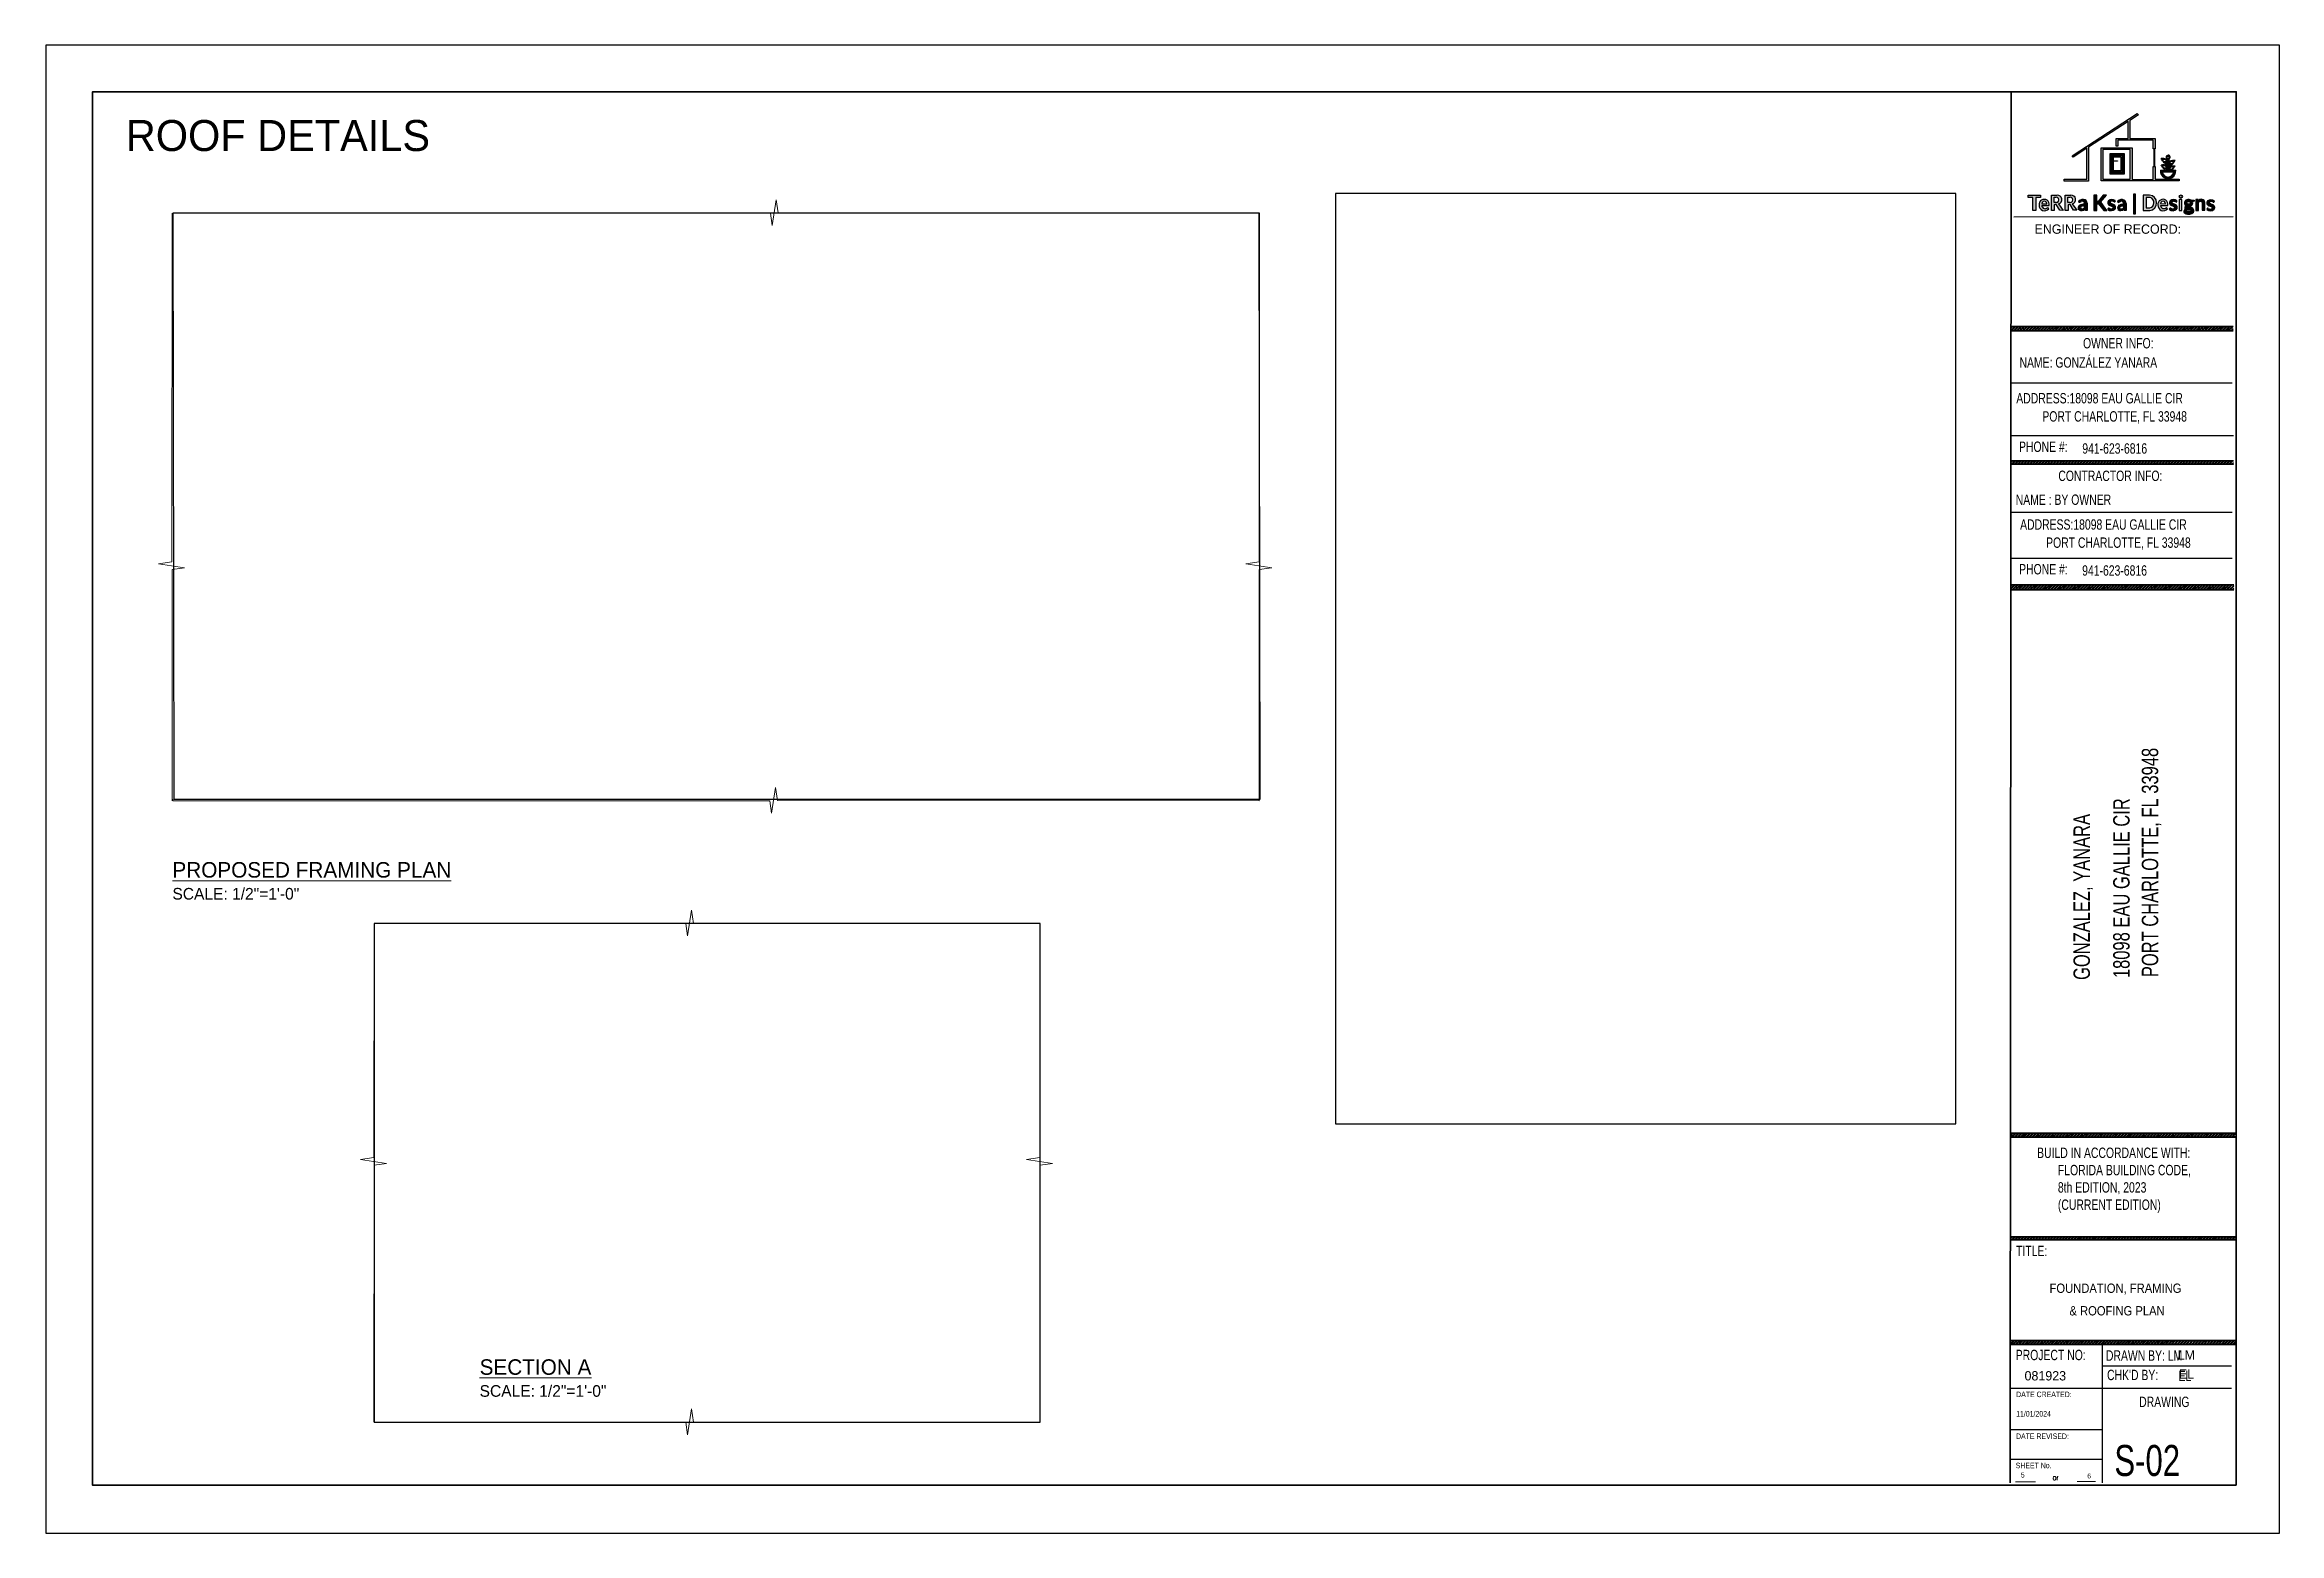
# Paper-space layout 'S-02' of a CAD drawing. Header units: inches. Extents: x 0 to 36, y 0 to 24.
import ezdxf
from ezdxf import colors
from ezdxf.entities.mleader import LeaderData, LeaderLine
from ezdxf.math import Vec2, Vec3

# ---------------------------------------------------------------- set-up
doc = ezdxf.new("R2010")
doc.units = ezdxf.units.IN
doc.header["$LTSCALE"] = 0.5
doc.header["$MEASUREMENT"] = 0
doc.layers.get('Defpoints').update_dxf_attribs({"color": 140})
for name, color, linetype, lineweight in [('01 BORDER', 250, 'Continuous', 9), ('A-Anno-Titl-Bdry', 239, 'Continuous', 35), ('A-Anno-Titl-Note', 231, 'Continuous', 25), ('A-Anno-Titl-Otln', 236, 'Continuous', 35), ('A-Anno-Titl-Thin', 231, 'Continuous', 25), ('A-WALL ELEVATION', 5, 'Continuous', 9), ('PS-TEXT-NOTES', 3, 'Continuous', 9), ('TXT', 4, 'Continuous', 9)]:
    doc.layers.add(name, color=color, linetype=linetype, lineweight=lineweight)
doc.styles.add('100A', font='arch.shx', dxfattribs={"width": 0.9, "height": 6.4})
doc.styles.add('Annotative', font='arch.shx', dxfattribs={"width": 0.75})
doc.styles.add('ARCH', font='arch.shx')
doc.styles.add('Lmar Style', font='arch.shx', dxfattribs={"width": 0.75})
doc.styles.add('RomanS', font='romans.shx')
pattern_1 = [(45, (5.927834, 0.04212), (-0.02365764, 0.02365764), []), (45, (5.943606, 0.04212), (-0.02365764, 0.02365764), [])]

# ---------------------------------------------------------------- blocks, each defined once
blk = doc.blocks.new('TB-24X36')
h = blk.add_hatch(color=256)
h.dxf.hatch_style = 1
h.paths.add_polyline_path([(32.814, 22.069), (32.814, 21.797), (32.619, 21.797), (32.619, 21.673), (32.649, 21.673), (32.649, 21.77), (33.219, 21.77), (33.219, 21.628), (33.232, 21.628), (33.232, 21.343), (33.219, 21.343), (33.219, 21.137), (32.878, 21.137), (32.878, 21.648), (32.377, 21.648), (32.377, 21.111), (33.635, 21.111), (33.635, 21.138), (33.248, 21.138), (33.248, 21.343), (33.238, 21.343), (33.238, 21.628), (33.248, 21.628), (33.248, 21.795), (32.84, 21.795), (32.84, 22.084), (32.981, 22.176), (32.956, 22.201), (31.913, 21.519), (31.929, 21.496), (32.147, 21.639), (32.147, 21.139), (31.78, 21.139), (31.78, 21.109), (32.174, 21.109), (32.174, 21.655)])
h.paths.add_polyline_path([(32.403, 21.619), (32.847, 21.619), (32.847, 21.139), (32.403, 21.139)], flags=16)
h.paths.add_polyline_path([(32.516, 21.548), (32.752, 21.548), (32.752, 21.224), (32.516, 21.224)], flags=0)
h.paths.add_polyline_path([(32.544, 21.52), (32.725, 21.52), (32.725, 21.252), (32.544, 21.252)], flags=0)
h.paths.add_polyline_path([(32.563, 21.5), (32.705, 21.5), (32.705, 21.271), (32.563, 21.271)], flags=0)
h.paths.add_polyline_path([(32.57, 21.494), (32.699, 21.494), (32.699, 21.278), (32.57, 21.278)], flags=0)
h.paths.add_polyline_path([(32.589, 21.436), (32.64, 21.436), (32.64, 21.428), (32.589, 21.428)], flags=0)
h.paths.add_polyline_path([(32.705, 21.5), (32.563, 21.5), (32.563, 21.271), (32.705, 21.271)], flags=0)
h = blk.add_hatch(color=256)
h.dxf.hatch_style = 1
h.paths.add_polyline_path([(32.752, 21.548), (32.516, 21.548), (32.516, 21.224), (32.752, 21.224)])
h.paths.add_polyline_path([(32.725, 21.52), (32.725, 21.252), (32.544, 21.252), (32.544, 21.52)], flags=16)
h.paths.add_polyline_path([(32.705, 21.5), (32.705, 21.271), (32.563, 21.271), (32.563, 21.5)], flags=0)
h.paths.add_polyline_path([(32.699, 21.494), (32.699, 21.278), (32.57, 21.278), (32.57, 21.494)], flags=0)
h.paths.add_polyline_path([(32.64, 21.436), (32.64, 21.428), (32.589, 21.428), (32.589, 21.436)], flags=0)
h = blk.add_hatch(color=256)
h.dxf.hatch_style = 1
h.paths.add_polyline_path([(32.705, 21.5), (32.563, 21.5), (32.563, 21.271), (32.705, 21.271)])
h.paths.add_polyline_path([(32.699, 21.494), (32.699, 21.278), (32.57, 21.278), (32.57, 21.494)], flags=16)
h.paths.add_polyline_path([(32.64, 21.436), (32.64, 21.428), (32.589, 21.428), (32.589, 21.436)], flags=0)
h.paths.add_polyline_path([(32.64, 21.436), (32.589, 21.436), (32.589, 21.428), (32.64, 21.428)], flags=0)
h = blk.add_hatch(color=256)
h.dxf.hatch_style = 1
edge = h.paths.add_edge_path()
edge.add_arc((33.457, 21.493), 0.0337, 292.0716, 609.5125)
edge.add_line((33.445, 21.461), (33.445, 21.437))
edge.add_spline(control_points=[(33.445, 21.437), (33.438, 21.447), (33.415, 21.477), (33.374, 21.474), (33.345, 21.471)], knot_values=[0.000147, 0.000147, 0.000147, 0.000147, 0.056937, 0.18961, 0.18961, 0.18961, 0.18961], degree=3, periodic=0)
edge.add_spline(control_points=[(33.345, 21.471), (33.349, 21.464), (33.366, 21.437), (33.397, 21.386), (33.433, 21.406), (33.445, 21.413)], knot_values=[0.000093, 0.000093, 0.000093, 0.000093, 0.044317, 0.163563, 0.228901, 0.228901, 0.228901, 0.228901], degree=3, periodic=0)
edge.add_line((33.445, 21.413), (33.445, 21.334))
edge.add_spline(control_points=[(33.445, 21.334), (33.438, 21.344), (33.415, 21.375), (33.374, 21.371), (33.345, 21.368)], knot_values=[0.000048, 0.000048, 0.000048, 0.000048, 0.056937, 0.18961, 0.18961, 0.18961, 0.18961], degree=3, periodic=0)
edge.add_spline(control_points=[(33.345, 21.368), (33.349, 21.361), (33.366, 21.335), (33.397, 21.283), (33.433, 21.303), (33.445, 21.31)], knot_values=[0.000029, 0.000029, 0.000029, 0.000029, 0.044253, 0.163499, 0.228901, 0.228901, 0.228901, 0.228901], degree=3, periodic=0)
edge.add_line((33.445, 21.31), (33.445, 21.283))
edge.add_line((33.445, 21.283), (33.335, 21.283))
edge.add_arc((33.458, 21.271), 0.123, 174.3758, 365.6304)
edge.add_line((33.58, 21.283), (33.507, 21.283))
edge.add_spline(control_points=[(33.507, 21.283), (33.507, 21.283), (33.505, 21.283), (33.503, 21.283), (33.502, 21.283)], knot_values=[0.057332, 0.057332, 0.057332, 0.057332, 0.059217, 0.067464, 0.067464, 0.067464, 0.067464], degree=3, periodic=0)
edge.add_line((33.502, 21.283), (33.47, 21.283))
edge.add_line((33.47, 21.283), (33.47, 21.296))
edge.add_spline(control_points=[(33.47, 21.296), (33.48, 21.29), (33.491, 21.284), (33.502, 21.283)], knot_values=[0, 0, 0, 0, 0.057332, 0.057332, 0.057332, 0.057332], degree=3, periodic=0)
edge.add_line((33.502, 21.283), (33.507, 21.283))
edge.add_spline(control_points=[(33.507, 21.283), (33.527, 21.285), (33.549, 21.321), (33.566, 21.347), (33.57, 21.354)], knot_values=[0.067464, 0.067464, 0.067464, 0.067464, 0.184823, 0.229048, 0.229048, 0.229048, 0.229048], degree=3, periodic=0)
edge.add_spline(control_points=[(33.57, 21.354), (33.541, 21.357), (33.5, 21.361), (33.477, 21.33), (33.47, 21.321)], knot_values=[0, 0, 0, 0, 0.132673, 0.189716, 0.189716, 0.189716, 0.189716], degree=3, periodic=0)
edge.add_line((33.47, 21.321), (33.47, 21.386))
edge.add_spline(control_points=[(33.47, 21.386), (33.482, 21.379), (33.517, 21.359), (33.549, 21.411), (33.565, 21.437), (33.57, 21.444)], knot_values=[0, 0, 0, 0, 0.065431, 0.184676, 0.228901, 0.228901, 0.228901, 0.228901], degree=3, periodic=0)
edge.add_spline(control_points=[(33.57, 21.444), (33.541, 21.447), (33.5, 21.451), (33.477, 21.42), (33.47, 21.41)], knot_values=[0, 0, 0, 0, 0.132673, 0.18961, 0.18961, 0.18961, 0.18961], degree=3, periodic=0)
edge.add_line((33.47, 21.41), (33.47, 21.461))
edge = h.paths.add_edge_path(flags=16)
edge.add_spline(control_points=[(33.433, 21.431), (33.428, 21.426), (33.416, 21.416), (33.383, 21.422), (33.373, 21.444), (33.367, 21.457)], knot_values=[0, 0, 0, 0, 0.031107, 0.077894, 0.146017, 0.146017, 0.146017, 0.146017], degree=3, periodic=0)
edge.add_spline(control_points=[(33.367, 21.457), (33.385, 21.459), (33.414, 21.461), (33.428, 21.439), (33.433, 21.431)], knot_values=[0, 0, 0, 0, 0.082948, 0.129225, 0.129225, 0.129225, 0.129225], degree=3, periodic=0)
h.paths.add_polyline_path([(33.439, 21.493, -1), (33.475, 21.493, -1)], flags=16)
edge = h.paths.add_edge_path(flags=16)
edge.add_spline(control_points=[(33.482, 21.404), (33.487, 21.412), (33.501, 21.434), (33.529, 21.432), (33.547, 21.43)], knot_values=[0, 0, 0, 0, 0.046277, 0.129225, 0.129225, 0.129225, 0.129225], degree=3, periodic=0)
edge.add_spline(control_points=[(33.547, 21.43), (33.542, 21.417), (33.532, 21.395), (33.498, 21.389), (33.486, 21.4), (33.482, 21.404)], knot_values=[0, 0, 0, 0, 0.068123, 0.11491, 0.146017, 0.146017, 0.146017, 0.146017], degree=3, periodic=0)
edge = h.paths.add_edge_path(flags=16)
edge.add_spline(control_points=[(33.367, 21.354), (33.385, 21.356), (33.414, 21.359), (33.428, 21.336), (33.433, 21.328)], knot_values=[0, 0, 0, 0, 0.082948, 0.129225, 0.129225, 0.129225, 0.129225], degree=3, periodic=0)
edge.add_spline(control_points=[(33.433, 21.328), (33.428, 21.324), (33.416, 21.313), (33.383, 21.32), (33.373, 21.341), (33.367, 21.354)], knot_values=[0, 0, 0, 0, 0.031107, 0.077894, 0.146017, 0.146017, 0.146017, 0.146017], degree=3, periodic=0)
edge = h.paths.add_edge_path(flags=16)
edge.add_spline(control_points=[(33.482, 21.314), (33.487, 21.322), (33.501, 21.345), (33.529, 21.342), (33.548, 21.341)], knot_values=[0, 0, 0, 0, 0.046277, 0.129225, 0.129225, 0.129225, 0.129225], degree=3, periodic=0)
edge.add_spline(control_points=[(33.548, 21.341), (33.542, 21.328), (33.532, 21.306), (33.498, 21.3), (33.486, 21.31), (33.482, 21.314)], knot_values=[0, 0, 0, 0, 0.068123, 0.11491, 0.146017, 0.146017, 0.146017, 0.146017], degree=3, periodic=0)
h.paths.add_polyline_path([(33.55, 21.257, -0.874805), (33.363, 21.257)], flags=16)
h = blk.add_hatch(color=256)
h.dxf.hatch_style = 1
h.paths.add_polyline_path([(33.473, 21.36, 1), (33.498, 21.36, 1)])
h.paths.add_polyline_path([(33.493, 21.36, -1), (33.477, 21.36, -1)], flags=16)
h.paths.add_polyline_path([(33.407, 21.382, 1), (33.44, 21.382, 1)])
h.paths.add_polyline_path([(33.435, 21.382, -1), (33.412, 21.382, -1)], flags=16)
h = blk.add_hatch(color=256)
h.dxf.hatch_style = 1
h.paths.add_polyline_path([(32.932, 20.9), (32.901, 20.9), (32.901, 20.583), (32.932, 20.583)])
h = blk.add_hatch(color=256)
h.dxf.hatch_style = 1
h.paths.add_polyline_path([(31.323, 20.844), (31.402, 20.844), (31.402, 20.883), (31.204, 20.883), (31.204, 20.845), (31.279, 20.845), (31.279, 20.636), (31.323, 20.636)])
h.paths.add_polyline_path([(31.378, 20.725, 0.725804), (31.534, 20.663), (31.516, 20.685, -0.702511), (31.421, 20.717), (31.539, 20.717, 1.160584)])
h.paths.add_polyline_path([(31.501, 20.743), (31.423, 20.745, -1.06753)], flags=16)
h.paths.add_polyline_path([(31.666, 20.882), (31.575, 20.882), (31.575, 20.635), (31.622, 20.636), (31.622, 20.728, -0.066341), (31.655, 20.73), (31.711, 20.639), (31.766, 20.637), (31.691, 20.74, 0.919487)])
h.paths.add_polyline_path([(31.621, 20.848), (31.654, 20.848, -1.053423), (31.656, 20.766), (31.621, 20.765)], flags=16)
h.paths.add_polyline_path([(31.888, 20.883), (31.797, 20.883), (31.797, 20.635), (31.845, 20.636), (31.845, 20.728, -0.066341), (31.877, 20.73), (31.933, 20.639), (31.988, 20.638), (31.913, 20.74, 0.919487)])
h.paths.add_polyline_path([(31.843, 20.848), (31.876, 20.848, -1.053423), (31.878, 20.766), (31.843, 20.765)], flags=16)
h.paths.add_polyline_path([(33.292, 20.725, 0.725804), (33.448, 20.664), (33.429, 20.685, -0.702511), (33.334, 20.718), (33.452, 20.718, 1.160584)])
h.paths.add_polyline_path([(33.337, 20.746, -1.06753), (33.415, 20.744)], flags=16)
h = blk.add_hatch(color=256)
h.dxf.hatch_style = 1
h.paths.add_polyline_path([(32.121, 20.805, 0.311148), (32.017, 20.788, 0.727512), (32.035, 20.769, 0.021646), (32.064, 20.78, -0.539298), (32.111, 20.757), (32.111, 20.736, 0.133292), (32.024, 20.715, 0.475606), (32.021, 20.647, 0.365876), (32.114, 20.658), (32.12, 20.639), (32.129, 20.634), (32.151, 20.634), (32.151, 20.751, 0.301099)])
h.paths.add_polyline_path([(32.111, 20.711), (32.111, 20.682, -0.390959), (32.053, 20.669, -0.388833), (32.049, 20.692, -0.252119), (32.076, 20.708)], flags=16)
h = blk.add_hatch(color=256)
h.dxf.hatch_style = 1
h.paths.add_polyline_path([(32.464, 20.882), (32.413, 20.882), (32.331, 20.78), (32.308, 20.78), (32.308, 20.884), (32.262, 20.884), (32.262, 20.637), (32.31, 20.637), (32.31, 20.745), (32.335, 20.745), (32.42, 20.637), (32.47, 20.637), (32.376, 20.764), (32.37, 20.77)])
h = blk.add_hatch(color=256)
h.dxf.hatch_style = 1
h.paths.add_polyline_path([(32.528, 20.754, -0.541614), (32.537, 20.784, -0.211981), (32.588, 20.775, 0.771475), (32.604, 20.794, 0.363384), (32.498, 20.793, 0.561554), (32.518, 20.716), (32.56, 20.701, -0.724739), (32.55, 20.661, -0.120496), (32.506, 20.673, 0.667097), (32.485, 20.652, 0.385681), (32.601, 20.659, 0.540897), (32.578, 20.733)])
h = blk.add_hatch(color=256)
h.dxf.hatch_style = 1
h.paths.add_polyline_path([(32.749, 20.804, 0.311148), (32.645, 20.786, 0.727512), (32.663, 20.767, 0.021646), (32.692, 20.779, -0.539298), (32.739, 20.756), (32.739, 20.735, 0.133292), (32.652, 20.713, 0.475606), (32.649, 20.645, 0.365876), (32.742, 20.656), (32.748, 20.638), (32.757, 20.633), (32.779, 20.633), (32.779, 20.75, 0.301099)])
h.paths.add_polyline_path([(32.739, 20.709), (32.739, 20.68, -0.390959), (32.681, 20.667, -0.388833), (32.677, 20.69, -0.252119), (32.704, 20.706)], flags=16)
h = blk.add_hatch(color=256)
h.dxf.hatch_style = 1
h.paths.add_polyline_path([(33.159, 20.883), (33.057, 20.884), (33.057, 20.635), (33.161, 20.635, 0.89591)])
h.paths.add_polyline_path([(33.161, 20.677), (33.101, 20.677), (33.101, 20.845), (33.167, 20.845, -0.778769)], flags=16)
h.paths.add_polyline_path([(33.68, 20.81), (33.638, 20.81), (33.638, 20.637), (33.68, 20.637)])
h.paths.add_polyline_path([(33.636, 20.861, 1), (33.687, 20.861, 1)])
h = blk.add_hatch(color=256)
h.dxf.hatch_style = 1
h.paths.add_polyline_path([(33.521, 20.752, -0.541614), (33.53, 20.782, -0.211981), (33.581, 20.773, 0.771475), (33.597, 20.792, 0.363384), (33.491, 20.791, 0.561554), (33.511, 20.714), (33.553, 20.699, -0.724739), (33.543, 20.659, -0.120496), (33.5, 20.672, 0.667097), (33.478, 20.65, 0.385681), (33.594, 20.657, 0.540897), (33.571, 20.731)])
h = blk.add_hatch(color=256)
h.dxf.hatch_style = 1
edge = h.paths.add_edge_path()
edge.add_ellipse((33.787, 20.757), major_axis=(0.0674, 0), ratio=0.839251, start_angle=251.0262, end_angle=378.0221)
edge.add_line((33.851, 20.775), (33.878, 20.785))
edge.add_line((33.878, 20.785), (33.878, 20.802))
edge.add_line((33.878, 20.802), (33.828, 20.802))
edge.add_ellipse((33.787, 20.757), major_axis=(0.0674, 0), ratio=0.839251, start_angle=412.6517, end_angle=593.8347)
edge.add_arc((33.755, 20.682), 0.0305, 104.0661, 241.2618)
edge.add_arc((33.748, 20.62), 0.0367, 102.2675, 255.5413)
edge.add_arc((33.785, 20.687), 0.113, 245.8832, 316.0011)
edge.add_arc((33.83, 20.633), 0.0444, 326.437, 449.1029)
edge.add_line((33.831, 20.678), (33.771, 20.679))
edge.add_arc((33.777, 20.693), 0.0159, 137.7006, 245.2707, ccw=False)
edge = h.paths.add_edge_path(flags=16)
edge.add_ellipse((33.788, 20.758), major_axis=(0.0307, 0), ratio=0.742552, start_angle=0, end_angle=360)
edge = h.paths.add_edge_path(flags=16)
edge.add_ellipse((33.789, 20.629), major_axis=(0.0418, 0), ratio=0.42029, start_angle=0, end_angle=360)
h = blk.add_hatch(color=256)
h.dxf.hatch_style = 1
h.paths.add_polyline_path([(34.009, 20.764), (34.009, 20.638), (34.051, 20.638), (34.051, 20.763, 0.67117), (33.942, 20.791), (33.942, 20.811), (33.904, 20.812), (33.904, 20.637), (33.945, 20.637), (33.945, 20.763, -0.541952)])
h = blk.add_hatch(color=256)
h.dxf.hatch_style = 1
h.paths.add_polyline_path([(34.126, 20.751, -0.541614), (34.135, 20.781, -0.211981), (34.186, 20.772, 0.771475), (34.202, 20.79, 0.363384), (34.095, 20.79, 0.561554), (34.115, 20.712), (34.158, 20.698, -0.724739), (34.147, 20.658, -0.120496), (34.104, 20.67, 0.667097), (34.082, 20.649, 0.385681), (34.199, 20.655, 0.540897), (34.175, 20.729)])
h = blk.add_hatch()
h.set_pattern_fill('ANSI32', color=256, scale=0.089219)
h.set_pattern_definition([(45, (-3.78282, -0.866356), (-0.023657639, 0.023657639), []), (45, (-3.76705, -0.866356), (-0.023657639, 0.023657639), [])])
h.paths.add_polyline_path([(34.504, 18.767), (30.926, 18.767), (30.926, 18.695), (34.504, 18.695)])
h = blk.add_hatch()
h.set_pattern_fill('ANSI32', color=256, scale=0.089219)
h.set_pattern_definition([(45, (5.93962, 3.424058), (-0.02365764, 0.02365764), []), (45, (5.95539, 3.424058), (-0.02365764, 0.02365764), [])])
h.paths.add_polyline_path([(34.51, 16.597), (30.924, 16.597), (30.924, 16.544), (34.51, 16.544)])
h.paths.add_polyline_path([(34.516, 14.6), (30.922, 14.6), (30.922, 14.518), (34.516, 14.518)])
h = blk.add_hatch()
h.set_pattern_fill('ANSI32', color=256, scale=0.089219)
h.set_pattern_definition(pattern_1)
h.paths.add_polyline_path([(34.54, 5.759), (30.914, 5.759), (30.914, 5.694), (34.54, 5.694)])
h = blk.add_hatch()
h.set_pattern_fill('ANSI32', color=256, scale=0.089219)
h.set_pattern_definition(pattern_1)
h.paths.add_polyline_path([(34.543, 4.09), (30.912, 4.09), (30.912, 4.042), (34.543, 4.042)])
h.paths.add_polyline_path([(34.549, 2.42), (30.911, 2.419), (30.911, 2.352), (34.549, 2.352)])
for p, q in [((33.335, 21.283), (33.445, 21.283)), ((33.363, 21.257), (33.55, 21.257)), ((33.445, 21.437), (33.445, 21.461)), ((33.445, 21.334), (33.445, 21.413)), ((33.445, 21.283), (33.445, 21.31)), ((33.47, 21.461), (33.47, 21.41)), ((33.47, 21.386), (33.47, 21.321)), ((33.47, 21.296), (33.47, 21.283)), ((33.47, 21.283), (33.58, 21.283)), ((30.971, 20.531), (34.506, 20.541)), ((31.423, 20.745), (31.501, 20.743)), ((31.534, 20.663), (31.516, 20.685)), ((31.622, 20.636), (31.575, 20.635)), ((31.621, 20.765), (31.621, 20.848)), ((31.621, 20.848), (31.654, 20.848)), ((31.656, 20.766), (31.621, 20.765)), ((31.622, 20.728), (31.622, 20.636)), ((31.711, 20.639), (31.655, 20.73)), ((31.691, 20.74), (31.766, 20.637)), ((31.766, 20.637), (31.711, 20.639)), ((31.845, 20.636), (31.797, 20.635)), ((31.843, 20.765), (31.843, 20.848)), ((31.843, 20.848), (31.876, 20.848)), ((31.878, 20.766), (31.843, 20.765)), ((31.845, 20.728), (31.845, 20.636)), ((31.933, 20.639), (31.877, 20.73)), ((31.913, 20.74), (31.988, 20.638)), ((31.988, 20.638), (31.933, 20.639)), ((32.076, 20.708), (32.111, 20.711)), ((32.111, 20.736), (32.111, 20.757)), ((32.111, 20.711), (32.111, 20.682)), ((32.12, 20.639), (32.114, 20.658)), ((32.129, 20.634), (32.12, 20.639)), ((32.151, 20.634), (32.129, 20.634)), ((32.151, 20.751), (32.151, 20.634)), ((32.518, 20.716), (32.56, 20.701)), ((32.578, 20.733), (32.528, 20.754)), ((32.704, 20.706), (32.739, 20.709)), ((32.739, 20.735), (32.739, 20.756)), ((32.739, 20.709), (32.739, 20.68)), ((32.748, 20.638), (32.742, 20.656)), ((32.757, 20.633), (32.748, 20.638)), ((32.779, 20.633), (32.757, 20.633)), ((32.779, 20.75), (32.779, 20.633)), ((33.159, 20.883), (33.057, 20.884)), ((33.337, 20.746), (33.415, 20.744)), ((33.448, 20.664), (33.429, 20.685)), ((33.511, 20.714), (33.553, 20.699)), ((33.571, 20.731), (33.521, 20.752)), ((33.831, 20.678), (33.771, 20.679)), ((33.828, 20.802), (33.878, 20.802)), ((33.878, 20.785), (33.851, 20.775)), ((33.878, 20.802), (33.878, 20.785)), ((33.942, 20.811), (33.904, 20.812)), ((33.942, 20.791), (33.942, 20.811)), ((34.009, 20.764), (34.009, 20.638)), ((34.009, 20.638), (34.051, 20.638)), ((34.051, 20.638), (34.051, 20.763)), ((34.115, 20.712), (34.158, 20.698)), ((34.175, 20.729), (34.126, 20.751))]:
    blk.add_line(p, q)
for points in [[(31.78, 21.139), (32.147, 21.139), (32.147, 21.639), (31.929, 21.496), (31.913, 21.519), (32.956, 22.201), (32.981, 22.176), (32.84, 22.084), (32.84, 21.795), (33.248, 21.795), (33.248, 21.628), (33.238, 21.628), (33.238, 21.343), (33.248, 21.343), (33.248, 21.138), (33.635, 21.138), (33.635, 21.111), (32.377, 21.111), (32.377, 21.648), (32.878, 21.648), (32.878, 21.137), (33.219, 21.137), (33.219, 21.343), (33.232, 21.343), (33.232, 21.628), (33.219, 21.628), (33.219, 21.77), (32.649, 21.77), (32.649, 21.673), (32.619, 21.673), (32.619, 21.797), (32.814, 21.797), (32.814, 22.069), (32.174, 21.655), (32.174, 21.109), (31.78, 21.109), (31.78, 21.139)], [(31.279, 20.636), (31.279, 20.845), (31.204, 20.845), (31.204, 20.883), (31.402, 20.883), (31.402, 20.844), (31.323, 20.844), (31.323, 20.636), (31.279, 20.636)], [(31.421, 20.717), (31.539, 20.717)], [(31.575, 20.635), (31.575, 20.882), (31.666, 20.882)], [(31.797, 20.635), (31.797, 20.883), (31.888, 20.883)], [(32.262, 20.884), (32.262, 20.637), (32.31, 20.637), (32.31, 20.745), (32.335, 20.745), (32.42, 20.637), (32.47, 20.637), (32.376, 20.764), (32.37, 20.77), (32.464, 20.882), (32.413, 20.882), (32.331, 20.78), (32.308, 20.78), (32.308, 20.884), (32.262, 20.884)], [(33.057, 20.884), (33.057, 20.635), (33.161, 20.635)], [(33.167, 20.845), (33.101, 20.845), (33.101, 20.677), (33.161, 20.677)], [(33.334, 20.718), (33.452, 20.718)], [(33.904, 20.812), (33.904, 20.637), (33.945, 20.637), (33.945, 20.763)]]:
    blk.add_lwpolyline(points)
for points in [[(32.847, 21.619), (32.403, 21.619), (32.403, 21.139), (32.847, 21.139)], [(32.752, 21.548), (32.516, 21.548), (32.516, 21.224), (32.752, 21.224)], [(32.725, 21.52), (32.544, 21.52), (32.544, 21.252), (32.725, 21.252)], [(32.705, 21.5), (32.563, 21.5), (32.563, 21.271), (32.705, 21.271)], [(32.699, 21.494), (32.57, 21.494), (32.57, 21.278), (32.699, 21.278)], [(32.589, 21.436), (32.64, 21.436), (32.64, 21.428), (32.589, 21.428)], [(32.932, 20.9), (32.901, 20.9), (32.901, 20.583), (32.932, 20.583)], [(33.68, 20.81), (33.638, 20.81), (33.638, 20.637), (33.68, 20.637)]]:
    blk.add_lwpolyline(points, close=True)
for centre, radius in [((33.424, 21.382), 0.0164), ((33.424, 21.382), 0.0112), ((33.457, 21.493), 0.0177), ((33.485, 21.36), 0.0123), ((33.485, 21.36), 0.00808), ((33.662, 20.861), 0.0252)]:
    blk.add_circle(centre, radius)
for centre, radius, start, end in [((33.458, 21.271), 0.123, 174.3758, 5.6304), ((33.457, 21.269), 0.0943, 187.4891, 352.2075), ((33.457, 21.493), 0.0337, 292.0716, 249.5125), ((31.459, 20.733), 0.0814, 348.7882, 185.7908), ((31.466, 20.719), 0.0884, 176.4881, 320.3773), ((31.474, 20.718), 0.0533, 180.9244, 321.2782), ((31.462, 20.747), 0.0391, 355.0959, 182.5788), ((31.646, 20.608), 0.122, 86.0986, 101.2807), ((31.657, 20.807), 0.0411, 268.384, 94.3452), ((31.673, 20.81), 0.0724, 284.7449, 95.1373), ((31.869, 20.608), 0.122, 86.0986, 101.2807), ((31.879, 20.807), 0.0411, 268.384, 94.3452), ((31.895, 20.81), 0.0724, 284.7449, 95.1373), ((32.05, 20.68), 0.044, 126.2132, 227.9574), ((32.029, 20.781), 0.0141, 151.7799, 295.9253), ((32.081, 20.721), 0.0932, 64.8122, 133.946), ((32.061, 20.707), 0.0725, 236.516, 316.9013), ((32.107, 20.566), 0.17, 88.592, 118.9612), ((31.915, 21.104), 0.356, 289.7445, 294.7046), ((32.063, 20.682), 0.0174, 147.3715, 232.3625), ((32.077, 20.675), 0.0328, 92.4786, 149.0804), ((32.075, 20.707), 0.0439, 240.1244, 325.5383), ((32.08, 20.753), 0.0313, 7.1107, 120.4623), ((32.095, 20.756), 0.0559, 355.6321, 62.66), ((32.5, 20.658), 0.0165, 66.8045, 201.633), ((32.532, 20.761), 0.0471, 136.1609, 253.4271), ((32.539, 20.72), 0.087, 231.0203, 315.3831), ((32.551, 20.73), 0.0831, 50.249, 130.1302), ((32.554, 20.756), 0.0954, 240.4559, 267.9392), ((32.543, 20.766), 0.0185, 106.2243, 219.9866), ((32.553, 20.722), 0.0637, 56.0241, 103.8979), ((32.549, 20.683), 0.0219, 273.8367, 57.5659), ((32.565, 20.688), 0.0463, 320.6374, 74.2728), ((32.594, 20.786), 0.0128, 244.2927, 34.8898), ((32.657, 20.78), 0.0141, 151.7799, 295.9253), ((32.709, 20.719), 0.0932, 64.8122, 133.946), ((32.689, 20.706), 0.0725, 236.516, 316.9013), ((32.735, 20.565), 0.17, 88.592, 118.9612), ((32.543, 21.102), 0.356, 289.7445, 294.7046), ((32.691, 20.681), 0.0174, 147.3715, 232.3625), ((32.705, 20.673), 0.0328, 92.4786, 149.0804), ((32.703, 20.705), 0.0439, 240.1244, 325.5383), ((32.708, 20.752), 0.0313, 7.1107, 120.4623), ((32.723, 20.754), 0.0559, 355.6321, 62.66), ((33.147, 20.759), 0.125, 276.705, 84.1349), ((33.143, 20.762), 0.0869, 282.0209, 73.6623), ((33.373, 20.734), 0.0814, 348.7882, 185.7908), ((33.38, 20.72), 0.0884, 176.4881, 320.3773), ((33.388, 20.719), 0.0533, 180.9244, 321.2782), ((33.376, 20.747), 0.0391, 355.0959, 182.5788), ((33.493, 20.656), 0.0165, 66.8045, 201.633), ((33.525, 20.759), 0.0471, 136.1609, 253.4271), ((33.532, 20.718), 0.087, 231.0203, 315.3831), ((33.544, 20.728), 0.0831, 50.249, 130.1302), ((33.547, 20.755), 0.0954, 240.4559, 267.9392), ((33.536, 20.764), 0.0185, 106.2243, 219.9866), ((33.546, 20.72), 0.0637, 56.0241, 103.8979), ((33.542, 20.681), 0.0219, 273.8367, 57.5659), ((33.559, 20.686), 0.0463, 320.6374, 74.2728), ((33.587, 20.784), 0.0128, 244.2927, 34.8898), ((33.748, 20.62), 0.0367, 102.2675, 255.5413), ((33.755, 20.682), 0.0305, 104.0661, 241.2618), ((33.785, 20.687), 0.113, 245.8832, 316.0011), ((33.777, 20.693), 0.0159, 137.7006, 245.2707), ((33.83, 20.633), 0.0444, 326.437, 89.1029), ((33.991, 20.755), 0.0611, 7.8782, 143.3515), ((33.978, 20.743), 0.0384, 33.683, 147.5052), ((34.097, 20.655), 0.0165, 66.8045, 201.633), ((34.129, 20.757), 0.0471, 136.1609, 253.4271), ((34.137, 20.716), 0.087, 231.0203, 315.3831), ((34.148, 20.726), 0.0831, 50.249, 130.1302), ((34.151, 20.753), 0.0954, 240.4559, 267.9392), ((34.14, 20.763), 0.0185, 106.2243, 219.9866), ((34.15, 20.719), 0.0637, 56.0241, 103.8979), ((34.146, 20.68), 0.0219, 273.8367, 57.5659), ((34.163, 20.685), 0.0463, 320.6374, 74.2728), ((34.191, 20.783), 0.0128, 244.2927, 34.8898)]:
    blk.add_arc(centre, radius, start, end)
for start_param, end_param in [(7.202131, 10.36437), (4.380209, 6.597731)]:
    blk.add_ellipse((33.787, 20.757), major_axis=(0.0674, 0), ratio=0.839251, start_param=start_param, end_param=end_param)
for centre, major_axis, ratio in [((33.789, 20.629), (0.0418, 0), 0.42029), ((33.788, 20.758), (0.0307, 0), 0.742552)]:
    blk.add_ellipse(centre, major_axis=major_axis, ratio=ratio)
for points in [[(33.445, 21.437), (33.422, 21.462), (33.345, 21.471)], [(33.445, 21.413), (33.409, 21.4), (33.359, 21.449), (33.345, 21.471)], [(33.445, 21.334), (33.422, 21.359), (33.345, 21.368)], [(33.445, 21.31), (33.409, 21.297), (33.359, 21.346), (33.345, 21.368)], [(33.433, 21.431), (33.416, 21.452), (33.367, 21.457)], [(33.433, 21.431), (33.418, 21.42), (33.391, 21.424), (33.367, 21.457)], [(33.433, 21.328), (33.416, 21.349), (33.367, 21.354)], [(33.433, 21.328), (33.418, 21.318), (33.391, 21.321), (33.367, 21.354)], [(33.47, 21.41), (33.492, 21.435), (33.57, 21.444)], [(33.47, 21.386), (33.506, 21.373), (33.556, 21.422), (33.57, 21.444)], [(33.47, 21.321), (33.492, 21.346), (33.57, 21.354)], [(33.47, 21.296), (33.506, 21.283), (33.556, 21.332), (33.57, 21.354)], [(33.482, 21.404), (33.499, 21.425), (33.547, 21.43)], [(33.482, 21.404), (33.497, 21.394), (33.524, 21.397), (33.547, 21.43)], [(33.482, 21.314), (33.499, 21.335), (33.548, 21.341)], [(33.482, 21.314), (33.497, 21.304), (33.524, 21.308), (33.548, 21.341)]]:
    blk.add_spline(points, degree=3)
at = {"layer": 'A-Anno-Titl-Bdry'}
for p, q in [((34.504, 18.767), (30.926, 18.767)), ((34.504, 18.695), (30.926, 18.695)), ((34.51, 16.597), (30.924, 16.597)), ((34.51, 16.544), (30.924, 16.544)), ((34.515, 14.6), (30.922, 14.6)), ((34.516, 14.518), (30.922, 14.518)), ((30.914, 5.759), (34.54, 5.759)), ((34.54, 5.694), (30.914, 5.694)), ((30.912, 4.09), (34.545, 4.09)), ((34.545, 4.042), (30.912, 4.042)), ((34.549, 2.419), (30.911, 2.419)), ((34.549, 2.353), (30.911, 2.352))]:
    blk.add_line(p, q, dxfattribs=at)
at = {"layer": 'A-Anno-Titl-Note'}
blk.add_line((32.394, 2.352), (32.394, 0.12), dxfattribs=at)
at = {"layer": 'A-Anno-Titl-Otln'}
blk.add_line((30.909, 0.122), (30.929, 22.549), dxfattribs=at)
blk.add_lwpolyline([(34.556, 0.084), (0, 0.084), (0, 22.549), (34.556, 22.549)], close=True, dxfattribs=at)
at = {"layer": 'A-Anno-Titl-Thin'}
for p, q in [((34.49, 17.853), (30.921, 17.853)), ((34.514, 17.003), (30.924, 17.002)), ((34.491, 15.765), (30.923, 15.765)), ((34.491, 15.027), (30.923, 15.027)), ((34.478, 2.004), (32.394, 2.004)), ((34.478, 1.641), (30.909, 1.641)), ((32.394, 0.979), (30.909, 0.979)), ((32.394, 0.501), (30.909, 0.501))]:
    blk.add_line(p, q, dxfattribs=at)
at = {"layer": 'TXT'}
for p, q in [((30.998, 0.138), (31.322, 0.138)), ((31.989, 0.144), (32.287, 0.144))]:
    blk.add_line(p, q, dxfattribs=at)
at = {"color": 0, "transparency": 33554687, "insert": (31.304, 20.41), "char_height": 0.15, "attachment_point": 1, "style": '100A'}
blk.add_mtext_dynamic_manual_height_columns('{\\W1;\\C256;ENGINEER OF RECORD: }', width=11.27442, gutter_width=0.0127, heights=[1.109], dxfattribs=at)
at = {"layer": 'A-Anno-Titl-Note', "style": 'Lmar Style', "width": 0.75}
for s, height, p in [('OWNER INFO:', 0.16728, (32.086, 18.412)), ('NAME: GONZÁLEZ YANARA', 0.16728, (31.062, 18.101)), ('ADDRESS:18098 EAU GALLIE CIR', 0.16728, (31.01, 17.525)), ('PORT CHARLOTTE, FL 33948', 0.16728, (31.43, 17.232)), ('PHONE #:', 0.1673, (31.054, 16.743)), ('941-623-6816', 0.16728, (32.074, 16.715)), ('CONTRACTOR INFO:', 0.16728, (31.688, 16.274)), ('NAME : BY OWNER ', 0.16728, (31.001, 15.889)), ('ADDRESS:18098 EAU GALLIE CIR', 0.16728, (31.072, 15.489)), ('PORT CHARLOTTE, FL 33948', 0.16728, (31.491, 15.197)), ('PHONE #: ', 0.1673, (31.056, 14.768)), ('941-623-6816', 0.16728, (32.072, 14.748)), ('TITLE: ', 0.1673, (31.007, 3.777)), ('PROJECT NO:', 0.16728, (31.001, 2.1)), ('DRAWN BY: LM', 0.16728, (32.455, 2.091)), ("CHK'D BY:", 0.1673, (32.473, 1.778)), ('EL', 0.1673, (33.627, 1.762)), ('DATE CREATED:', 0.08922, (31.008, 1.504)), ('DRAWING', 0.1673, (32.991, 1.344)), ('11/01/2024', 0.0892, (31.008, 1.191)), ('DATE REVISED:', 0.08922, (31.006, 0.829)), ('SHEET No.', 0.0892, (31, 0.358))]:
    blk.add_text(s, height=height, dxfattribs=at).set_placement(p)
for s, p in [('PORT CHARLOTTE, FL 33948', (33.298, 8.275)), ('GONZALEZ, YANARA', (32.197, 8.23)), ('18098 EAU GALLIE CIR', (32.837, 8.26))]:
    blk.add_text(s, height=0.26533, rotation=90, dxfattribs=at).set_placement(p)
at = {"layer": 'A-Anno-Titl-Note', "insert": (31.346, 5.527), "char_height": 0.16728, "attachment_point": 1, "style": 'Lmar Style'}
blk.add_mtext_dynamic_manual_height_columns('\\A1;BUILD IN ACCORDANCE WITH:\\P\\pxl2;FLORIDA BUILDING CODE,\\P8th EDITION, 2023\\P(CURRENT EDITION)', width=3.71368, gutter_width=0.884, heights=[0], dxfattribs=at)
at = {"layer": 'TXT', "style": 'RomanS'}
blk.add_text('Of', height=0.0613, dxfattribs=at).set_placement((31.599, 0.165))
at = {"layer": 'TXT', "style": 'ARCH'}
for p in [(31.114, 0.106), (32.119, 0.117)]:
    blk.add_attdef('#', p, '', height=0.111, dxfattribs=at)
blk = doc.blocks.new('_Open90')
at = {"color": 0, "linetype": 'ByBlock', "lineweight": -2}
for p, q in [((0, 0), (-1, 0)), ((-0.5, 0.5), (0, 0)), ((0, 0), (-0.5, -0.5))]:
    blk.add_line(p, q, dxfattribs=at)

psp = doc.layouts.new('S-02')

# ---------------------------------------------------------------- linework, layer by layer
at = {"color": 1}
psp.add_lwpolyline([(0.023, 23.983), (36.023, 23.983), (36.023, -0.017), (0.023, -0.017)], close=True, dxfattribs=at)
at = {"layer": 'A-WALL ELEVATION'}
for points in [[(2.053, 11.795), (2.053, 15.522), (2.252, 15.551), (1.837, 15.616), (2.052, 15.648), (2.054, 21.269)], [(19.591, 21.269), (11.825, 21.27), (11.793, 21.484), (11.728, 21.069), (11.699, 21.269), (2.081, 21.269)], [(19.58, 11.795), (19.58, 15.522), (19.78, 15.551), (19.365, 15.616), (19.579, 15.648), (19.581, 21.269)], [(2.068, 11.821), (2.068, 11.794), (11.687, 11.794), (11.715, 11.595), (11.78, 12.01), (11.813, 11.796), (19.579, 11.795)], [(5.309, 9.815), (5.307, 6.043), (5.093, 6.011), (5.508, 5.946), (5.309, 5.917), (5.307, 1.774)], [(16.045, 9.814), (10.46, 9.815), (10.428, 10.029), (10.362, 9.614), (10.334, 9.814), (5.309, 9.815)], [(16.045, 9.815), (16.043, 6.043), (15.829, 6.011), (16.244, 5.946), (16.045, 5.917), (16.046, 1.773)], [(16.045, 1.773), (10.46, 1.774), (10.428, 1.988), (10.362, 1.573), (10.334, 1.773), (5.309, 1.774)]]:
    psp.add_lwpolyline(points, dxfattribs=at)
at = {"layer": 'Defpoints'}
for points in [[(2.084, 11.821), (19.595, 11.821), (19.577, 21.269), (2.066, 21.269)], [(20.81, 6.586), (30.81, 6.586), (30.81, 21.586), (20.81, 21.586)], [(5.309, 1.773), (16.045, 1.773), (16.045, 9.815), (5.309, 9.815)]]:
    psp.add_lwpolyline(points, close=True, dxfattribs=at)

# ---------------------------------------------------------------- block references
psp.add_blockref('TB-24X36', (0.773, 0.675))

# ---------------------------------------------------------------- texts
at = {"color": 0, "transparency": 33554687, "char_height": 0.15, "attachment_point": 1, "style": '100A'}
for s, insert in [('\\pxqc;FOUNDATION, FRAMING ', (31.249, 4.01)), ('\\pxqc; & ROOFING PLAN', (31.249, 3.646))]:
    psp.add_mtext_dynamic_manual_height_columns(s, width=4.26673, gutter_width=0.469, heights=[0.113], dxfattribs=dict(at, insert=insert))
at = {"attachment_point": 1, "style": 'ARCH'}
for s, width, insert, char_height in [('LM', 1.76147, (34.386, 2.935), 0.15), ('081923', 1.76147, (31.916, 2.598), 0.15), ('EL', 1.76147, (34.404, 2.625), 0.15), ('5', 1.76147, (31.857, 0.963), 0.08), ('6', 0.78608, (32.928, 0.947), 0.0782)]:
    psp.add_mtext_dynamic_manual_height_columns(s, width=width, gutter_width=0.469, heights=[0], dxfattribs=dict(at, insert=insert, char_height=char_height))
at = {"insert": (33.364, 1.408), "char_height": 0.5, "width": 0.80293, "attachment_point": 1, "style": 'Annotative'}
psp.add_mtext('S-02', dxfattribs=at)
at = {"layer": '01 BORDER', "color": 0, "transparency": 33554687, "style": 'ARCH'}
psp.add_text('ROOF DETAILS', height=0.5, dxfattribs=at).set_placement((1.308, 22.269, 10.94))

# ---------------------------------------------------------------- leaders
at = {"layer": 'PS-TEXT-NOTES', "color": 3}
ml = psp.add_multileader_mtext('Standard', dxfattribs=at)
ml.set_content('\\A1;{\\LPROPOSED FRAMING PLAN\\P\\H0.75x;\\lSCALE: 1/2"=1\'-0"}', color=3, style='ARCH')
ml.set_leader_properties(color=5)
ml.set_arrow_properties(name='OPEN90')
ml.build(insert=Vec2(0, 0))
ml.multileader.update_dxf_attribs({"dogleg_length": 0.36, "arrow_head_size": 0.27})
ctx = ml.context
ctx.base_point, ctx.char_height, ctx.arrow_head_size, ctx.landing_gap_size, ctx.plane_origin = Vec3(1.924, 10.649), 0.25, 0.27, 0.135, Vec3(-11.529, 6.663)
notes = []
notes.append((ctx, [(0, (0, 0, 0), (0, 0), (1, 0), 1, [])]))
ctx.mtext.insert, ctx.mtext.width, ctx.mtext.flow_direction = Vec3(2.059, 10.805), 7.82621, 5
ml = psp.add_multileader_mtext('Standard', dxfattribs=at)
ml.set_content('\\A1;{\\LSECTION A \\P\\H0.75x;\\lSCALE: 1/2"=1\'-0"}', color=3, style='ARCH')
ml.set_leader_properties(color=5)
ml.set_arrow_properties(name='OPEN90')
ml.build(insert=Vec2(0, 0))
ml.multileader.update_dxf_attribs({"dogleg_length": 0.36, "arrow_head_size": 0.27})
ctx = ml.context
ctx.base_point, ctx.char_height, ctx.arrow_head_size, ctx.landing_gap_size, ctx.plane_origin = Vec3(6.876, 2.658), 0.25, 0.27, 0.135, Vec3(-6.578, -1.353)
notes.append((ctx, [(0, (0, 0, 0), (0, 0), (1, 0), 1, [])]))
ctx.mtext.insert, ctx.mtext.width, ctx.mtext.flow_direction = Vec3(7.011, 2.789), 7.82621, 5
for ctx, leaders in notes:
    for number, flags, end, landing, length, lines in leaders:
        leader = LeaderData()
        leader.index, (leader.has_last_leader_line, leader.has_dogleg_vector, leader.attachment_direction) = number, flags
        leader.last_leader_point, leader.dogleg_vector, leader.dogleg_length = Vec3(end), Vec3(landing), length
        for number, points, colour, breaks in lines:
            line = LeaderLine()
            line.index, line.vertices, line.color, line.breaks = number, Vec3.list(points), colors.encode_raw_color(colour), breaks
            leader.lines.append(line)
        ctx.leaders.append(leader)

# ---------------------------------------------------------------- viewports
at = {"layer": 'Defpoints', "view_twist_angle": 3.06584145138}
vp = psp.add_viewport(center=(10.83, 16.545), size=(17.529, 9.44774), view_center_point=(48005.69789, 4402.4081823), view_height=226.745901344, status=4, dxfattribs=at)
vp.dxf.flags = 0x10000  # cut along an outline
vp.dxf.clipping_boundary_handle = psp.add_lwpolyline([(2.084, 11.821), (19.595, 11.821), (19.577, 21.269), (2.066, 21.269)], format="xyb", close=True, dxfattribs={"invisible": 1}).dxf.handle
at = {"layer": 'Defpoints'}
vp = psp.add_viewport(center=(25.81, 14.086), size=(10, 15), view_center_point=(51900.7025091, 359.7026169), view_height=720.00000601, dxfattribs=at)
vp.dxf.flags = 0x10000  # cut along an outline
vp.dxf.clipping_boundary_handle = psp.add_lwpolyline([(20.81, 6.586), (30.81, 6.586), (30.81, 21.586), (20.81, 21.586)], format="xyb", close=True, dxfattribs={"invisible": 1}).dxf.handle
vp = psp.add_viewport(center=(10.677, 5.794), size=(10.736, 8.04182), view_center_point=(51784.465987, 912.0644129), view_height=193.003723499, status=3, dxfattribs=at)
vp.dxf.flags = 0x10000  # cut along an outline
vp.dxf.clipping_boundary_handle = psp.add_lwpolyline([(5.309, 1.773), (16.045, 1.773), (16.045, 9.815), (5.309, 9.815)], format="xyb", close=True, dxfattribs={"invisible": 1}).dxf.handle

doc.saveas('drawing.dxf')
